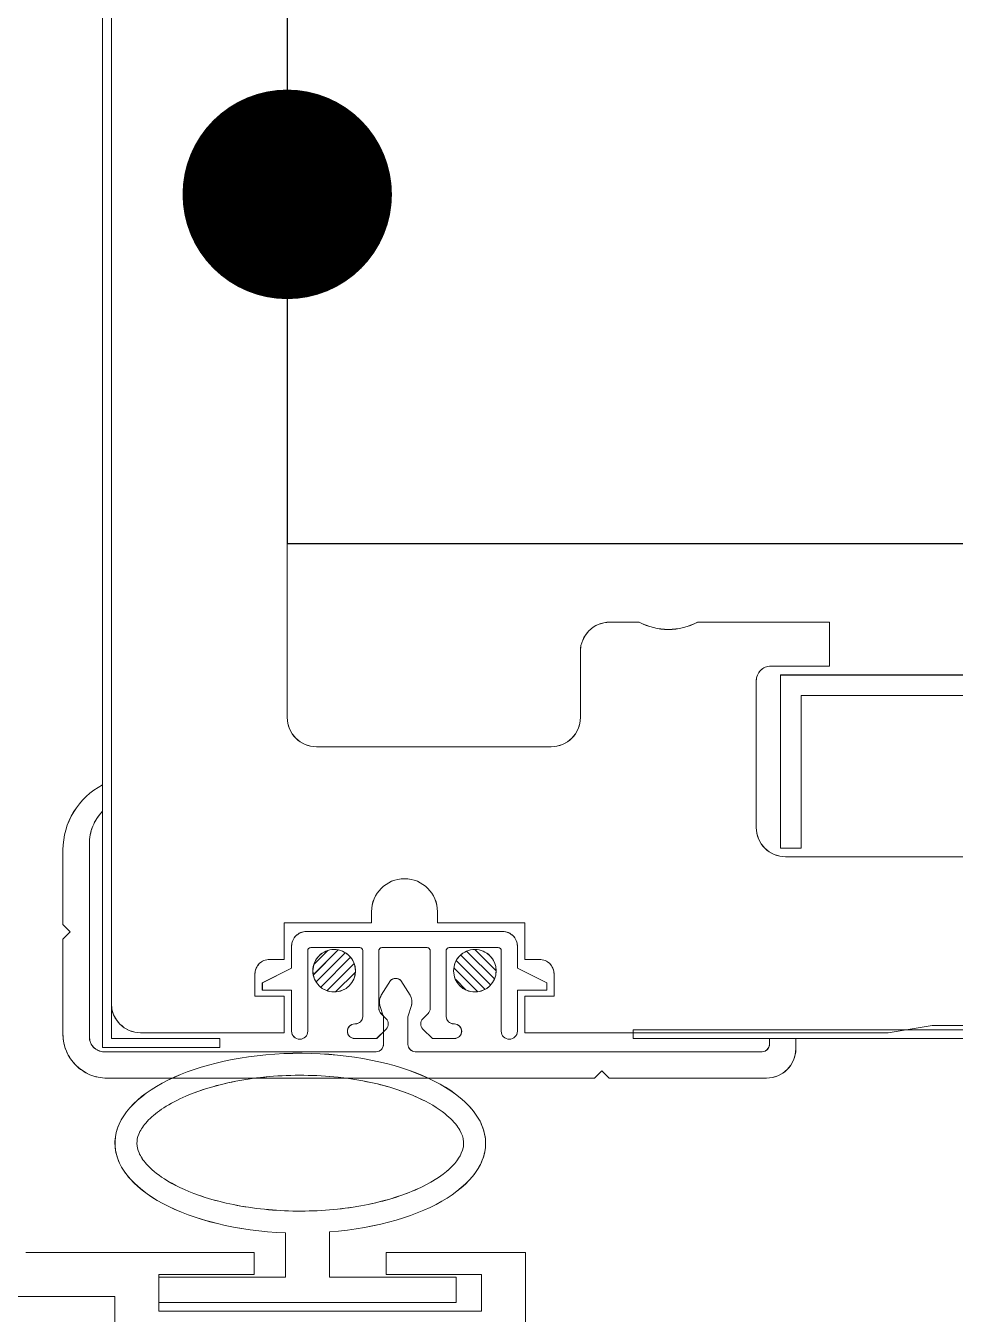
# Model space of a CAD drawing. Header units: millimetres. Extents: x 232323 to 272954, y -5343 to 8721.
# Drawn here: x 250734.2 to 250933.9, y -4081.5 to -3804.7 of the extents above; entities that cross this region are included whole.
import ezdxf
from ezdxf.xclip import XClip

# ---------------------------------------------------------------- set-up
doc = ezdxf.new("R2010")
doc.units = ezdxf.units.MM
doc.header["$MEASUREMENT"] = 0
doc.header["$XCLIPFRAME"] = 2
doc.linetypes.add('DASHDOTX2', pattern=[2, 1, -0.5, 0, -0.5])
doc.layers.get('0').update_dxf_attribs({"linetype": 'CONTINUOUS'})
for name, color, linetype, lineweight in [('A-MKXS-LEAD', 7, 'CONTINUOUS', 25), ('A-MKXS-MAK2', 3, 'DASHDOTX2', 25), ('A-XXXX-FIN1', 255, 'CONTINUOUS', 18), ('A-XXXX-FIN2', 6, 'CONTINUOUS', 20)]:
    doc.layers.add(name, color=color, linetype=linetype, lineweight=lineweight)
doc.layers.add('냉동', color=3, linetype='CONTINUOUS')

# ---------------------------------------------------------------- blocks, each defined once
blk = doc.blocks.new('MR033~MR037 방열문 및 기타 도어 상세도$0$A$C649E4CA7')
h = blk.add_hatch()
h.set_pattern_fill('ANSI31', color=1, scale=0.149485, style=0)
h.set_pattern_definition([(45, (-290834.0083, -78700.745), (-0.33560235504, 0.33560235504), [])])
h.paths.add_polyline_path([(-2.577, 0.911, 1), (0.322, 0.911, 1)])
at = {"color": 1}
blk.add_circle((-1.128, 0.911), 1.45, dxfattribs=at)
blk = doc.blocks.new('수동방열문_양개형')
at = {"layer": 'A-XXXX-FIN1'}
for p, q in [((12.6, -30.45), (12.6, 117.39)), ((13.23, -31.08), (13.23, 118.02)), ((0, -7.455), (0, 76.02)), ((12.6, -27.93), (12.6, 76.02)), ((-38.85, -3.78), (-38.85, -0.63)), ((-38.85, -0.63), (-29.4, -0.63)), ((-25.2, -0.63), (-23.1, -0.63)), ((-21, -7.455), (-21, -2.73)), ((-99.066, -4.417), (-35.333, -4.417)), ((-34.65, -3.78), (-38.85, -3.78)), ((-35.333, -4.417), (-35.333, -16.81)), ((-33.6, -15.33), (-33.6, -4.83)), ((-97.596, -5.887), (-36.803, -5.887)), ((-36.803, -5.887), (-36.803, -16.81)), ((-18.9, -9.555), (-2.1, -9.555)), ((13.23, -14.175), (13.23, -12.285)), ((14.175, -30.345), (14.175, -16.511)), ((-98.7, -17.43), (-35.7, -17.43)), ((-36.803, -16.81), (-35.333, -16.81)), ((16.065, -16.947), (16.065, -22.281)), ((-10.762, -22.155), (-10.762, -21.367)), ((-6.037, -22.155), (-6.037, -21.367)), ((-17.01, -24.78), (-17.01, -22.155)), ((-10.762, -22.155), (-17.01, -22.155)), ((-1.365, -22.785), (-15.435, -22.785)), ((-6.037, -22.155), (0.21, -22.155)), ((0.21, -24.78), (0.21, -22.155)), ((16.065, -22.281), (15.54, -22.806)), ((15.54, -22.806), (16.065, -23.331)), ((-16.485, -23.835), (-16.485, -25.41)), ((-11.602, -23.94), (-15.12, -23.94)), ((-6.772, -23.94), (-10.027, -23.94)), ((-1.68, -23.94), (-5.197, -23.94)), ((-0.315, -23.835), (-0.315, -25.41)), ((16.065, -23.331), (16.065, -30.135)), ((-17.01, -24.78), (-18.06, -24.78)), ((-15.33, -24.15), (-15.33, -29.925)), ((-11.392, -24.15), (-11.392, -28.875)), ((-10.237, -28.29), (-10.237, -24.15)), ((-6.562, -24.15), (-6.562, -28.29)), ((-5.407, -24.15), (-5.407, -28.875)), ((-1.47, -24.15), (-1.47, -29.925)), ((0.21, -24.78), (1.26, -24.78)), ((-19.11, -27.405), (-19.11, -25.83)), ((-18.585, -26.449), (-16.485, -25.41)), ((1.785, -26.449), (-0.315, -25.41)), ((2.31, -27.405), (2.31, -25.83)), ((-18.585, -26.449), (-18.585, -26.985)), ((-8.801, -27.342), (-8.141, -26.299)), ((-7.399, -26.299), (-6.739, -27.342)), ((1.785, -26.449), (1.785, -26.985)), ((-17.01, -27.405), (-19.11, -27.405)), ((-16.485, -26.985), (-18.585, -26.985)), ((-17.01, -30.03), (-17.01, -27.405)), ((-16.485, -26.985), (-16.485, -29.925)), ((-0.315, -26.985), (-0.315, -29.925)), ((-0.315, -26.985), (1.785, -26.985)), ((0.21, -30.03), (0.21, -27.405)), ((0.21, -27.405), (2.31, -27.405)), ((-8.641, -28.898), (-8.906, -28.083)), ((-6.633, -28.083), (-6.899, -28.898)), ((-46.2, -29.505), (-98.7, -29.505)), ((-43.05, -30.03), (-46.2, -29.505)), ((-11.917, -29.4), (-11.97, -29.4)), ((-9.716, -29.029), (-10.084, -28.661)), ((-8.641, -30.87), (-8.641, -28.898)), ((-7.084, -29.029), (-6.716, -28.661)), ((-6.899, -28.898), (-6.899, -30.87)), ((-4.83, -29.4), (-4.882, -29.4)), ((-24.78, -29.82), (-113.4, -29.82)), ((-17.01, -30.03), (-43.05, -30.03)), ((-24.78, -29.82), (-24.78, -30.45)), ((-9.716, -29.771), (-10.395, -30.45)), ((-7.084, -29.771), (-6.405, -30.45)), ((10.5, -30.03), (0.21, -30.03)), ((-24.78, -30.45), (-114.03, -30.45)), ((-36.435, -31.185), (-36.435, -30.45)), ((-36.435, -30.45), (-34.545, -30.45)), ((-34.545, -30.45), (-34.545, -30.87)), ((-10.395, -30.45), (-11.97, -30.45)), ((-4.83, -30.45), (-6.405, -30.45)), ((12.6, -30.45), (4.83, -30.45)), ((4.83, -31.08), (4.83, -30.45)), ((13.23, -31.08), (4.83, -31.08)), ((-34.02, -31.395), (-9.166, -31.395)), ((-6.374, -31.395), (13.125, -31.395)), ((-22.538, -32.76), (-23.063, -33.285)), ((-22.013, -33.285), (-22.538, -32.76)), ((-31.773, -33.285), (-34.335, -33.285)), ((-23.063, -33.285), (-31.773, -33.285)), ((12.915, -33.285), (-22.013, -33.285)), ((-3.032, -47.53), (-3.032, -44.299)), ((0.118, -47.53), (0.118, -44.36)), ((-17.057, -51.03), (-17.057, -45.78)), ((-17.057, -45.78), (-7.082, -45.78)), ((-7.082, -45.78), (-7.082, -47.355)), ((2.368, -47.355), (2.368, -45.78)), ((2.368, -45.78), (18.731, -45.78)), ((-7.082, -47.355), (-13.907, -47.355)), ((-13.907, -47.355), (-13.907, -49.98)), ((-12.107, -47.53), (-3.032, -47.53)), ((-12.107, -49.352), (-12.107, -47.53)), ((0.118, -47.53), (9.193, -47.53)), ((9.193, -47.355), (2.368, -47.355)), ((9.193, -49.98), (9.193, -47.355)), ((9.193, -47.53), (9.193, -49.352)), ((9.193, -49.352), (-12.107, -49.352)), ((19.693, -48.93), (12.343, -48.93)), ((12.343, -48.93), (12.343, -52.08)), ((-13.907, -49.98), (9.193, -49.98))]:
    blk.add_line(p, q, dxfattribs=at)
for centre, radius, start, end in [((-27.3, 3.307), 4.462, 241.92751, 298.07249), ((-23.1, -2.73), 2.1, 0, 90), ((-34.65, -4.83), 1.05, 0, 90), ((-18.9, -7.455), 2.1, 180, 270), ((-2.1, -7.455), 2.1, 270, 0), ((10.815, -16.947), 5.25, 0, 62.61289), ((10.815, -16.511), 3.36, 0, 44.04863), ((-35.7, -15.33), 2.1, 270, 0), ((-8.4, -21.367), 2.362, 0, 180), ((-15.435, -23.835), 1.05, 90, 180), ((-1.365, -23.835), 1.05, 0, 90), ((-15.12, -24.15), 0.21, 90, 180), ((-11.602, -24.15), 0.21, 0, 90), ((-10.027, -24.15), 0.21, 90, 180), ((-6.772, -24.15), 0.21, 0, 90), ((-5.197, -24.15), 0.21, 90, 180), ((-1.68, -24.15), 0.21, 0, 90), ((-18.06, -25.83), 1.05, 90, 180), ((1.26, -25.83), 1.05, 0, 90), ((-7.77, -26.67), 0.525, 90, 135), ((-7.77, -26.67), 0.525, 45, 90), ((-7.882, -27.851), 1.05, 150.99427, 192.76439), ((-7.658, -27.851), 1.05, 347.23561, 29.00573), ((-9.712, -28.29), 0.525, 180, 225), ((-7.087, -28.29), 0.525, 315, 0), ((10.5, -27.93), 2.1, 270, 0), ((-11.97, -29.925), 0.525, 90, 270), ((-11.917, -28.875), 0.525, 270, 0), ((-10.087, -29.4), 0.525, 315, 45), ((-6.713, -29.4), 0.525, 135, 225), ((-4.882, -28.875), 0.525, 180, 270), ((-4.83, -29.925), 0.525, 270, 90), ((-15.907, -29.925), 0.577, 180, 0), ((-0.892, -29.925), 0.577, 180, 0), ((12.915, -30.135), 3.15, 270, 0), ((13.125, -30.345), 1.05, 270, 0), ((-34.335, -31.185), 2.1, 180, 270), ((-34.02, -30.87), 0.525, 180, 270), ((-9.166, -30.87), 0.525, 270, 0), ((-6.374, -30.87), 0.525, 180, 270)]:
    blk.add_arc(centre, radius, start, end, dxfattribs=at)
blk.add_ellipse((-0.932, -37.941), major_axis=(-13.275, 0), ratio=0.485028, start_param=1.649975, end_param=7.695122, dxfattribs=at)
blk.add_open_spline([(-12.632, -37.941), (-12.632, -37.941), (-12.632, -38.127), (-12.6, -38.315), (-12.448, -38.731), (-12.326, -38.959), (-11.959, -39.446), (-11.714, -39.704), (-11.097, -40.221), (-10.725, -40.479), (-9.376, -41.255), (-8.192, -41.728), (-5.498, -42.435), (-3.99, -42.669), (-0.891, -42.852), (0.699, -42.8), (3.71, -42.422), (5.13, -42.094), (7.305, -41.327), (8.137, -40.928), (9.344, -40.155), (9.774, -39.79), (10.337, -39.156), (10.509, -38.884), (10.721, -38.393), (10.765, -38.176), (10.771, -37.75), (10.733, -37.536), (10.538, -37.052), (10.377, -36.783), (9.889, -36.213), (9.563, -35.913), (8.748, -35.327), (8.259, -35.04), (6.592, -34.244), (5.207, -33.8), (2.151, -33.21), (0.482, -33.063), (-2.842, -33.095), (-4.496, -33.274), (-7.244, -33.867), (-8.385, -34.237), (-10.125, -35.025), (-10.785, -35.423), (-11.702, -36.154), (-12.011, -36.484), (-12.432, -37.092), (-12.545, -37.366), (-12.621, -37.726), (-12.632, -37.834), (-12.632, -37.941)], degree=3, knots=[0, 0, 0, 0, 0.087564, 0.175129, 0.175129, 0.350257, 0.350257, 0.525386, 0.525386, 0.700514, 0.700514, 1.075201, 1.075201, 1.449888, 1.449888, 1.824575, 1.824575, 2.199263, 2.199263, 2.493141, 2.493141, 2.734652, 2.734652, 2.934693, 2.934693, 3.134733, 3.134733, 3.334774, 3.334774, 3.534815, 3.534815, 3.734855, 3.734855, 3.934896, 3.934896, 4.333573, 4.333573, 4.73225, 4.73225, 5.130926, 5.130926, 5.463431, 5.463431, 5.736438, 5.736438, 5.959264, 5.959264, 6.18209, 6.18209, 6.283185, 6.283185, 6.283185, 6.283185], dxfattribs=at)
at = {"layer": 'A-XXXX-FIN1', "xscale": 1.049997349910679, "yscale": 1.049997349910679, "zscale": 1.049997349910679}
blk.add_blockref('MR033~MR037 방열문 및 기타 도어 상세도$0$A$C649E4CA7', (-12.255, -26.55), dxfattribs=at)
at = {"layer": 'A-XXXX-FIN1', "extrusion": (0, 0, -1), "xscale": 1.049997349910679, "yscale": 1.049997349910679, "zscale": -1.049997349910679}
blk.add_blockref('MR033~MR037 방열문 및 기타 도어 상세도$0$A$C649E4CA7', (4.544, -26.55), dxfattribs=at)

msp = doc.modelspace()

# ---------------------------------------------------------------- linework, layer by layer
at = {"layer": 'A-MKXS-LEAD', "const_width": 22.5}
msp.add_lwpolyline([(250779.12, -3840.95, 1), (250801.62, -3840.95, 1)], format="xyb", close=True, dxfattribs=at)
at = {"layer": 'A-MKXS-MAK2', "ltscale": 100}
msp.add_circle((250790.37, -3690.95), 900, dxfattribs=at)
at = {"layer": 'A-XXXX-FIN2'}
for p, q in [((250750.68, -4024.19), (250750.68, -3576.89)), ((250752.57, -4022.3), (250752.57, -3578.78)), ((250752.57, -4014.74), (250752.57, -3702.89)), ((250790.37, -3953.32), (250790.37, -3702.89)), ((250865.97, -3932.84), (250859.67, -3932.84)), ((250906.92, -3932.84), (250878.57, -3932.84)), ((250906.92, -3942.29), (250906.92, -3932.84)), ((250853.37, -3953.32), (250853.37, -3939.14)), ((250894.32, -3942.29), (250906.92, -3942.29)), ((251087.57, -3944.2), (250896.37, -3944.2)), ((250896.37, -3944.2), (250896.37, -3981.38)), ((250891.17, -3976.94), (250891.17, -3945.44)), ((251083.16, -3948.61), (250900.78, -3948.61)), ((250900.78, -3948.61), (250900.78, -3981.38)), ((250847.07, -3959.62), (250796.67, -3959.62)), ((250750.68, -3973.48), (250750.68, -3967.81)), ((250742.18, -3981.79), (250742.18, -3997.79)), ((250747.85, -4021.99), (250747.85, -3980.49)), ((250900.78, -3981.38), (250896.37, -3981.38)), ((251086.47, -3983.24), (250897.47, -3983.24)), ((250808.48, -3997.42), (250808.48, -3995.05)), ((250822.66, -3997.42), (250822.66, -3995.05)), ((250742.18, -3997.79), (250743.75, -3999.37)), ((250743.75, -3999.37), (250742.18, -4000.94)), ((250789.74, -4005.29), (250789.74, -3997.42)), ((250808.48, -3997.42), (250789.74, -3997.42)), ((250794.47, -3999.31), (250836.68, -3999.31)), ((250822.66, -3997.42), (250841.4, -3997.42)), ((250841.4, -4005.29), (250841.4, -3997.42)), ((250742.18, -4000.94), (250742.18, -4021.36)), ((250791.32, -4002.46), (250791.32, -4007.18)), ((250794.78, -4003.4), (250794.78, -4020.73)), ((250795.41, -4002.77), (250805.96, -4002.77)), ((250806.59, -4003.4), (250806.59, -4017.58)), ((250810.06, -4003.4), (250810.06, -4015.82)), ((250810.69, -4002.77), (250820.45, -4002.77)), ((250821.08, -4015.82), (250821.08, -4003.4)), ((250824.55, -4003.4), (250824.55, -4017.58)), ((250825.18, -4002.77), (250835.73, -4002.77)), ((250836.36, -4003.4), (250836.36, -4020.73)), ((250839.83, -4002.46), (250839.83, -4007.18)), ((250785.02, -4010.3), (250791.32, -4007.18)), ((250789.74, -4005.29), (250786.59, -4005.29)), ((250846.13, -4010.3), (250839.83, -4007.18)), ((250841.4, -4005.29), (250844.55, -4005.29)), ((250783.44, -4013.17), (250783.44, -4008.44)), ((250785.02, -4010.3), (250785.02, -4011.91)), ((250812.57, -4009.85), (250810.59, -4012.98)), ((250816.77, -4012.98), (250814.8, -4009.85)), ((250846.13, -4010.3), (250846.13, -4011.91)), ((250847.7, -4013.17), (250847.7, -4008.44)), ((250789.74, -4013.17), (250783.44, -4013.17)), ((250791.32, -4011.91), (250785.02, -4011.91)), ((250789.74, -4021.04), (250789.74, -4013.17)), ((250791.32, -4011.91), (250791.32, -4020.73)), ((250839.83, -4011.91), (250839.83, -4020.73)), ((250839.83, -4011.91), (250846.13, -4011.91)), ((250841.4, -4021.04), (250841.4, -4013.17)), ((250841.4, -4013.17), (250847.7, -4013.17)), ((250810.27, -4015.2), (250811.07, -4017.65)), ((250816.29, -4017.65), (250817.09, -4015.2)), ((250811.62, -4018.04), (250810.52, -4016.94)), ((250811.07, -4017.65), (250811.07, -4023.56)), ((250816.29, -4023.56), (250816.29, -4017.65)), ((250819.52, -4018.04), (250820.62, -4016.94)), ((250758.87, -4021.04), (250789.74, -4021.04)), ((250804.86, -4019.15), (250805.02, -4019.15)), ((250811.62, -4020.27), (250809.59, -4022.3)), ((250819.52, -4020.27), (250821.56, -4022.3)), ((250826.12, -4019.15), (250826.28, -4019.15)), ((250841.4, -4021.04), (250919.52, -4021.04)), ((250864.71, -4020.41), (251130.57, -4020.41)), ((250864.71, -4020.41), (250864.71, -4022.3)), ((250919.52, -4021.04), (250928.97, -4019.47)), ((250928.97, -4019.47), (251086.47, -4019.47)), ((250750.68, -4024.19), (250775.88, -4024.19)), ((250752.57, -4022.3), (250775.88, -4022.3)), ((250775.88, -4024.19), (250775.88, -4022.3)), ((250804.86, -4022.3), (250809.59, -4022.3)), ((250821.56, -4022.3), (250826.28, -4022.3)), ((250864.71, -4022.3), (251132.46, -4022.3)), ((250899.68, -4022.3), (250894.01, -4022.3)), ((250894.01, -4022.3), (250894.01, -4023.56)), ((250899.68, -4024.51), (250899.68, -4022.3)), ((250809.49, -4025.14), (250751, -4025.14)), ((250892.43, -4025.14), (250817.87, -4025.14)), ((250856.41, -4030.81), (250857.99, -4029.23)), ((250857.99, -4029.23), (250859.56, -4030.81)), ((250751.63, -4030.81), (250856.41, -4030.81)), ((250859.56, -4030.81), (250885.69, -4030.81)), ((250885.69, -4030.81), (250893.38, -4030.81)), ((250790.02, -4073.54), (250790.02, -4064.03)), ((250799.47, -4073.54), (250799.47, -4063.85)), ((250783.27, -4068.29), (250734.18, -4068.29)), ((250783.27, -4073.02), (250783.27, -4068.29)), ((250841.54, -4068.29), (250811.62, -4068.29)), ((250811.62, -4068.29), (250811.62, -4073.02)), ((250841.54, -4084.04), (250841.54, -4068.29)), ((250762.79, -4080.89), (250762.79, -4073.02)), ((250762.79, -4073.02), (250783.27, -4073.02)), ((250790.02, -4073.54), (250762.79, -4073.54)), ((250762.79, -4073.54), (250762.79, -4079.01)), ((250826.69, -4073.54), (250799.47, -4073.54)), ((250811.62, -4073.02), (250832.09, -4073.02)), ((250826.69, -4079.01), (250826.69, -4073.54)), ((250832.09, -4073.02), (250832.09, -4080.89)), ((250731.29, -4077.74), (250753.34, -4077.74)), ((250753.34, -4077.74), (250753.34, -4087.19)), ((250762.79, -4079.01), (250826.69, -4079.01)), ((250832.09, -4080.89), (250762.79, -4080.89))]:
    msp.add_line(p, q, dxfattribs=at)
for centre, radius, start, end in [((250859.67, -3939.14), 6.3, 90, 180), ((250872.27, -3921.03), 13.39, 241.9275, 298.0725), ((250894.32, -3945.44), 3.15, 90, 180), ((250796.67, -3953.32), 6.3, 180, 270), ((250847.07, -3953.32), 6.3, 270, 0), ((250757.93, -3981.79), 15.75, 117.3871, 180), ((250757.93, -3980.49), 10.08, 135.9514, 180), ((250897.47, -3976.94), 6.3, 180, 270), ((250815.57, -3995.05), 7.09, 0, 180), ((250794.47, -4002.46), 3.15, 90, 180), ((250836.68, -4002.46), 3.15, 0, 90), ((250795.41, -4003.4), 0.63, 90, 180), ((250805.96, -4003.4), 0.63, 0, 90), ((250810.69, -4003.4), 0.63, 90, 180), ((250820.45, -4003.4), 0.63, 0, 90), ((250825.18, -4003.4), 0.63, 90, 180), ((250835.73, -4003.4), 0.63, 0, 90), ((250786.59, -4008.44), 3.15, 90, 180), ((250844.55, -4008.44), 3.15, 0, 90), ((250813.68, -4010.96), 1.57, 90, 135), ((250813.68, -4010.96), 1.57, 45, 90), ((250813.34, -4014.51), 3.15, 150.9943, 192.7644), ((250814.02, -4014.51), 3.15, 347.2356, 29.0057), ((250758.87, -4014.74), 6.3, 180, 270), ((250811.63, -4015.82), 1.57, 180, 225), ((250819.51, -4015.82), 1.57, 315, 0), ((250805.02, -4017.58), 1.57, 270, 0), ((250810.51, -4019.15), 1.57, 315, 45), ((250820.63, -4019.15), 1.57, 135, 225), ((250826.12, -4017.58), 1.57, 180, 270), ((250751.63, -4021.36), 9.45, 180, 270), ((250793.05, -4020.73), 1.73, 180, 0), ((250804.86, -4020.73), 1.57, 90, 270), ((250826.28, -4020.73), 1.57, 270, 90), ((250838.09, -4020.73), 1.73, 180, 0), ((250751, -4021.99), 3.15, 180, 270), ((250809.49, -4023.56), 1.57, 270, 0), ((250817.87, -4023.56), 1.57, 180, 270), ((250892.43, -4023.56), 1.57, 270, 0), ((250893.38, -4024.51), 6.3, 270, 0)]:
    msp.add_arc(centre, radius, start, end, dxfattribs=at)
at = {"layer": 'A-XXXX-FIN2', "extrusion": (0, 0, -1)}
msp.add_ellipse((250793.17, -4044.78), major_axis=(39.82, 0), ratio=0.485028, start_param=1.649975, end_param=7.695122, dxfattribs=at)
at = {"layer": 'A-XXXX-FIN2'}
msp.add_open_spline([(250828.27, -4044.78), (250828.27, -4044.78), (250828.27, -4045.33), (250828.17, -4045.9), (250827.72, -4047.15), (250827.35, -4047.83), (250826.25, -4049.29), (250825.51, -4050.07), (250823.66, -4051.61), (250822.55, -4052.39), (250818.5, -4054.72), (250814.95, -4056.14), (250806.87, -4058.26), (250802.34, -4058.96), (250793.04, -4059.51), (250788.27, -4059.35), (250779.24, -4058.22), (250774.98, -4057.23), (250768.46, -4054.93), (250765.96, -4053.74), (250762.34, -4051.42), (250761.05, -4050.32), (250759.36, -4048.42), (250758.85, -4047.6), (250758.21, -4046.13), (250758.08, -4045.48), (250758.06, -4044.2), (250758.17, -4043.56), (250758.76, -4042.11), (250759.24, -4041.3), (250760.7, -4039.59), (250761.68, -4038.69), (250764.13, -4036.93), (250765.59, -4036.07), (250770.6, -4033.68), (250774.75, -4032.35), (250783.92, -4030.58), (250788.93, -4030.14), (250798.9, -4030.24), (250803.86, -4030.78), (250812.1, -4032.55), (250815.53, -4033.66), (250820.75, -4036.03), (250822.73, -4037.22), (250825.48, -4039.41), (250826.4, -4040.4), (250827.67, -4042.23), (250828.01, -4043.05), (250828.23, -4044.13), (250828.27, -4044.45), (250828.27, -4044.78)], degree=3, knots=[0, 0, 0, 0, 0.087564, 0.175129, 0.175129, 0.350257, 0.350257, 0.525386, 0.525386, 0.700514, 0.700514, 1.075201, 1.075201, 1.449888, 1.449888, 1.824575, 1.824575, 2.199263, 2.199263, 2.493141, 2.493141, 2.734652, 2.734652, 2.934693, 2.934693, 3.134733, 3.134733, 3.334774, 3.334774, 3.534815, 3.534815, 3.734855, 3.734855, 3.934896, 3.934896, 4.333573, 4.333573, 4.73225, 4.73225, 5.130926, 5.130926, 5.463431, 5.463431, 5.736438, 5.736438, 5.959264, 5.959264, 6.18209, 6.18209, 6.283185, 6.283185, 6.283185, 6.283185], dxfattribs=at)
at = {"layer": '냉동'}
msp.add_line((250790.37, -3615.95), (250790.37, -3915.95), dxfattribs=at)
msp.add_lwpolyline([(250790.37, -3915.95), (251661.79, -3915.95)], dxfattribs=at)

# ---------------------------------------------------------------- block references
ref = msp.add_blockref('수동방열문_양개형', (250790.37, -3930.95), dxfattribs=dict(xscale=-3, yscale=3, zscale=3))
XClip(ref).set_block_clipping_path([(-136.8496269848, 177.6045027459), (358.4285650169, 177.6045027459), (222.2651450984, -148.1365176278), (-136.8496269848, -148.1365176278)])
at = {"layer": 'A-XXXX-FIN2', "extrusion": (0, 0, -1), "xscale": -3.149992049732037, "yscale": 3.149992049732037, "zscale": -3.149992049732037}
msp.add_blockref('MR033~MR037 방열문 및 기타 도어 상세도$0$A$C649E4CA7', (-250804.01, -4010.6), dxfattribs=at)
at = {"layer": 'A-XXXX-FIN2', "xscale": -3.149992049732037, "yscale": 3.149992049732037, "zscale": 3.149992049732037}
msp.add_blockref('MR033~MR037 방열문 및 기타 도어 상세도$0$A$C649E4CA7', (250827.14, -4010.6), dxfattribs=at)

doc.saveas('drawing.dxf')
